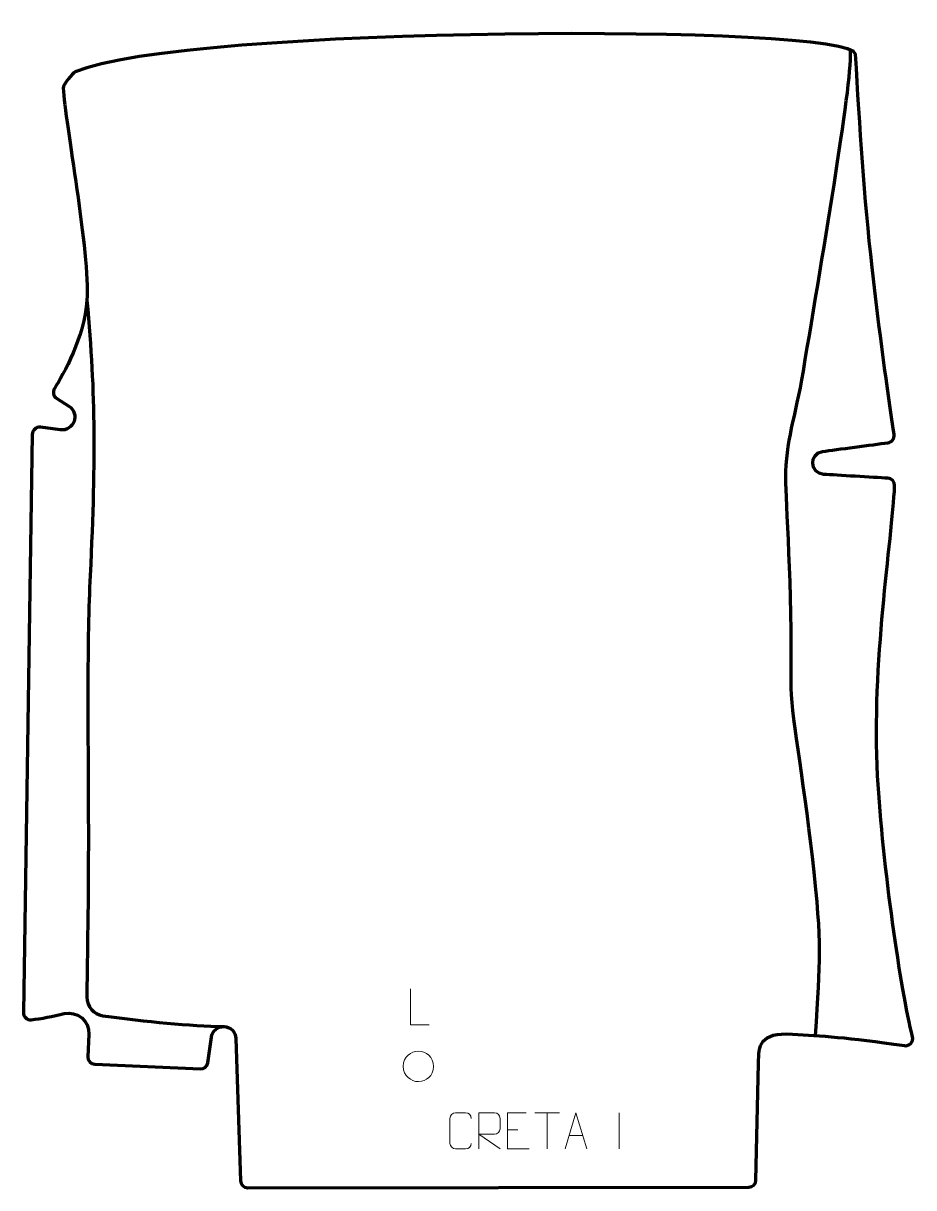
# Model space of a CAD drawing. Header units: millimetres. Extents: x -308 to 309, y -416 to 391.
import ezdxf

# ---------------------------------------------------------------- set-up
doc = ezdxf.new("R2010")
doc.units = ezdxf.units.MM
doc.header["$MEASUREMENT"] = 0
for name, color, linetype in [('layer 1', 7, 'Continuous'), ('layer 2', 7, 'Continuous'), ('layer 3', 7, 'Continuous')]:
    doc.layers.add(name, color=color, linetype=linetype)

msp = doc.modelspace()

# ---------------------------------------------------------------- linework, layer by layer
at = {"layer": 'layer 1', "color": 250, "lineweight": 9}
for points, knots in [([(-26.9555, -303.053), (-26.9555, -303.053), (-39.9046, -303.053), (-39.9046, -303.053), (-39.9046, -303.053), (-39.9046, -303.053), (-39.9046, -278.0994), (-39.9046, -278.0994)], [0, 0, 0, 0, 0.33333333, 0.33333333, 0.33333333, 0.33333333, 1, 1, 1, 1]), ([(-44.8942, -331.8485), (-44.8235, -325.2081), (-39.5495, -321.3621), (-34.3942, -321.4591), (-34.3942, -321.4591), (-29.2389, -321.3621), (-23.9649, -325.4255), (-23.8942, -332.0659), (-23.8942, -332.0659), (-24.2644, -338.3952), (-28.7063, -342.4259), (-34.3942, -342.4553), (-34.3942, -342.4553), (-39.5495, -342.5523), (-44.8235, -338.4889), (-44.8942, -331.8485)], [0, 0, 0, 0, 0.2, 0.2, 0.2, 0.2, 0.4, 0.4, 0.4, 0.4, 0.6, 0.6, 0.6, 0.6, 1, 1, 1, 1]), ([(2.2949, -385.2569), (2.1551, -387.5803), (0.4779, -389.0599), (-1.6698, -389.0707), (-1.6698, -389.0707), (-4.0017, -389.0703), (-6.3336, -389.0703), (-8.6651, -389.0707), (-8.6651, -389.0707), (-10.5901, -389.1761), (-12.5622, -387.2916), (-12.551, -385.2743), (-12.551, -385.2743), (-12.5506, -379.5042), (-12.5506, -373.7345), (-12.551, -367.9652), (-12.551, -367.9652), (-12.5468, -365.8271), (-10.8001, -364.1079), (-8.6477, -364.1214), (-8.6477, -364.1214), (-6.322, -364.1214), (-3.9959, -364.1214), (-1.6698, -364.1214), (-1.6698, -364.1214), (0.2768, -364.0859), (2.2682, -365.5774), (2.2949, -368.015)], [0, 0, 0, 0, 0.125, 0.125, 0.125, 0.125, 0.25, 0.25, 0.25, 0.25, 0.375, 0.375, 0.375, 0.375, 0.5, 0.5, 0.5, 0.5, 0.625, 0.625, 0.625, 0.625, 0.75, 0.75, 0.75, 0.75, 1, 1, 1, 1]), ([(7.5399, -389.0746), (7.5399, -389.0746), (7.5399, -364.1211), (7.5399, -364.1211), (7.5399, -364.1211), (11.1347, -364.1211), (14.7302, -364.1211), (18.3254, -364.1211), (18.3254, -364.1211), (20.6507, -364.1588), (22.208, -365.6488), (22.2039, -368.0152), (22.2039, -368.0152), (22.2035, -370.0507), (22.2035, -373.1101), (22.2039, -375.1461), (22.2039, -375.1461), (22.1974, -377.0216), (20.3851, -378.9634), (18.3756, -378.9825), (18.3756, -378.9825), (18.3756, -378.9825), (7.5399, -378.9825), (7.5399, -378.9825), (7.5399, -378.9825), (7.5399, -378.9825), (22.1946, -389.0746), (22.1946, -389.0746)], [0, 0, 0, 0, 0.125, 0.125, 0.125, 0.125, 0.25, 0.25, 0.25, 0.25, 0.375, 0.375, 0.375, 0.375, 0.5, 0.5, 0.5, 0.5, 0.625, 0.625, 0.625, 0.625, 0.75, 0.75, 0.75, 0.75, 1, 1, 1, 1]), ([(40.313, -364.1211), (40.313, -364.1211), (27.4391, -364.1211), (27.4391, -364.1211), (27.4391, -364.1211), (27.4391, -364.1211), (27.4391, -389.0747), (27.4391, -389.0747), (27.4391, -389.0747), (27.4391, -389.0747), (42.3049, -389.0747), (42.3049, -389.0747)], [0, 0, 0, 0, 0.25, 0.25, 0.25, 0.25, 0.5, 0.5, 0.5, 0.5, 1, 1, 1, 1]), ([(67.4015, -389.0746), (67.4015, -389.0746), (74.7725, -364.1211), (74.7725, -364.1211), (74.7725, -364.1211), (74.7725, -364.1211), (82.3424, -389.0746), (82.3424, -389.0746)], [0, 0, 0, 0, 0.33333333, 0.33333333, 0.33333333, 0.33333333, 1, 1, 1, 1])]:
    msp.add_open_spline(points, degree=3, knots=knots, dxfattribs=at)
for points in [[(46.3784, -364.1446), (46.3784, -364.1446), (63.3656, -364.1446), (63.3656, -364.1446)], [(54.8722, -389.0746), (54.8722, -389.0746), (54.8722, -364.1211), (54.8722, -364.1211)], [(104.872, -364.1108), (104.872, -364.1108), (104.872, -389.0849), (104.872, -389.0849)], [(27.4391, -376.0008), (27.4391, -376.0008), (34.6072, -376.0008), (34.6072, -376.0008)], [(70.1241, -379.8252), (70.1241, -379.8252), (79.6198, -379.8252), (79.6198, -379.8252)]]:
    msp.add_open_spline(points, degree=3, dxfattribs=at)
at = {"layer": 'layer 2', "color": 230, "lineweight": 200}
msp.add_open_spline([(-308.2334, -294.5056), (-308.2334, -294.5056), (-302.0887, 106.0675), (-302.0887, 106.0675), (-302.0887, 106.0675), (-302.0428, 109.0517), (-299.4097, 111.3317), (-296.4495, 110.95), (-296.4495, 110.95), (-296.4495, 110.95), (-282.7335, 109.1808), (-282.7335, 109.1808), (-282.7335, 109.1808), (-273.1997, 107.951), (-268.6369, 120.5191), (-276.7388, 125.6926), (-276.7388, 125.6926), (-276.7388, 125.6926), (-285.1059, 131.0354), (-285.1059, 131.0354), (-285.1059, 131.0354), (-287.4237, 132.5153), (-288.1127, 135.5869), (-286.6465, 137.9132), (-286.6465, 137.9132), (-280.4701, 147.7137), (-265.8267, 173.3959), (-264.124, 199.0181), (-264.124, 199.0181), (-262.0219, 230.6563), (-279.3398, 323.0022), (-280.6503, 346.064), (-280.6503, 346.064), (-280.7696, 348.1553), (-274.2771, 356.4505), (-272.3536, 357.281), (-272.3536, 357.281), (-198.1137, 389.3272), (267.3474, 390.9524), (268.6072, 369.4984), (268.6072, 369.4984), (271.6102, 318.3599), (274.6587, 270.4097), (280.097, 221.6605), (280.097, 221.6605), (284.8803, 178.7849), (290.7279, 137.0146), (295.29, 105.9123), (295.29, 105.9123), (295.6961, 103.1465), (293.7572, 100.5864), (290.9847, 100.228), (290.9847, 100.228), (280.286, 98.8451), (255.5101, 95.6274), (245.8041, 94.2407), (245.8041, 94.2407), (236.3596, 92.8917), (236.9364, 78.9756), (246.4568, 78.353), (246.4568, 78.353), (256.0502, 77.7257), (280.5492, 76.2716), (291.0264, 75.6528), (291.0264, 75.6528), (293.759, 75.4912), (295.8591, 73.1636), (295.7257, 70.4299), (295.7257, 70.4299), (293.8825, 32.6478), (279.6563, -53.4205), (283.9373, -130.5853), (283.9373, -130.5853), (287.4072, -193.1406), (300.0317, -279.0557), (308.0821, -311.3934), (308.0821, -311.3934), (308.9415, -314.8447), (306.0191, -318.0599), (302.5001, -317.5434), (302.5001, -317.5434), (262.3159, -311.6457), (244.9797, -310.8011), (224.8026, -309.5558), (224.8026, -309.5558), (202.1228, -308.156), (201.4325, -317.4143), (201.3884, -329.8794), (201.3884, -329.8794), (201.3884, -329.8794), (199.6001, -410.7285), (199.6001, -410.7285), (199.6001, -410.7285), (199.5402, -413.4438), (197.3233, -415.6152), (194.6073, -415.618), (194.6073, -415.618), (194.6073, -415.618), (-152.701, -416.0001), (-152.701, -416.0001), (-152.701, -416.0001), (-155.4016, -416.0025), (-157.6167, -413.8608), (-157.7038, -411.1617), (-157.7038, -411.1617), (-157.7038, -411.1617), (-160.8933, -312.5901), (-160.8933, -312.5901), (-160.8933, -312.5901), (-161.0368, -308.1514), (-164.5593, -304.5647), (-168.9948, -304.3407), (-168.9948, -304.3407), (-168.9948, -304.3407), (-168.9948, -304.3407), (-168.9948, -304.3407), (-168.9948, -304.3407), (-173.4091, -304.1181), (-177.2635, -307.3023), (-177.8777, -311.6795), (-177.8777, -311.6795), (-177.8777, -311.6795), (-180.3694, -329.4324), (-180.3694, -329.4324), (-180.3694, -329.4324), (-180.7278, -331.9851), (-182.968, -333.8473), (-185.5433, -333.7324), (-185.5433, -333.7324), (-185.5433, -333.7324), (-258.7238, -330.4748), (-258.7238, -330.4748), (-258.7238, -330.4748), (-261.4868, -330.3517), (-263.625, -328.0096), (-263.4962, -325.247), (-263.4962, -325.247), (-263.4962, -325.247), (-262.7691, -309.667), (-262.7691, -309.667), (-262.7691, -309.667), (-262.3363, -300.3949), (-270.8802, -293.2907), (-279.9233, -295.3819), (-279.9233, -295.3819), (-287.4703, -297.1275), (-296.0244, -298.8635), (-302.7212, -299.5567), (-302.7212, -299.5567), (-305.7008, -299.865), (-308.2792, -297.5007), (-308.2334, -294.5056)], degree=3, knots=[0, 0, 0, 0, 0.02564103, 0.02564103, 0.02564103, 0.02564103, 0.05128205, 0.05128205, 0.05128205, 0.05128205, 0.07692308, 0.07692308, 0.07692308, 0.07692308, 0.1025641, 0.1025641, 0.1025641, 0.1025641, 0.12820513, 0.12820513, 0.12820513, 0.12820513, 0.15384615, 0.15384615, 0.15384615, 0.15384615, 0.17948718, 0.17948718, 0.17948718, 0.17948718, 0.20512821, 0.20512821, 0.20512821, 0.20512821, 0.23076923, 0.23076923, 0.23076923, 0.23076923, 0.25641026, 0.25641026, 0.25641026, 0.25641026, 0.28205128, 0.28205128, 0.28205128, 0.28205128, 0.30769231, 0.30769231, 0.30769231, 0.30769231, 0.33333333, 0.33333333, 0.33333333, 0.33333333, 0.35897436, 0.35897436, 0.35897436, 0.35897436, 0.38461538, 0.38461538, 0.38461538, 0.38461538, 0.41025641, 0.41025641, 0.41025641, 0.41025641, 0.43589744, 0.43589744, 0.43589744, 0.43589744, 0.46153846, 0.46153846, 0.46153846, 0.46153846, 0.48717949, 0.48717949, 0.48717949, 0.48717949, 0.51282051, 0.51282051, 0.51282051, 0.51282051, 0.53846154, 0.53846154, 0.53846154, 0.53846154, 0.56410256, 0.56410256, 0.56410256, 0.56410256, 0.58974359, 0.58974359, 0.58974359, 0.58974359, 0.61538462, 0.61538462, 0.61538462, 0.61538462, 0.64102564, 0.64102564, 0.64102564, 0.64102564, 0.66666667, 0.66666667, 0.66666667, 0.66666667, 0.69230769, 0.69230769, 0.69230769, 0.69230769, 0.71794872, 0.71794872, 0.71794872, 0.71794872, 0.74358974, 0.74358974, 0.74358974, 0.74358974, 0.76923077, 0.76923077, 0.76923077, 0.76923077, 0.79487179, 0.79487179, 0.79487179, 0.79487179, 0.82051282, 0.82051282, 0.82051282, 0.82051282, 0.84615385, 0.84615385, 0.84615385, 0.84615385, 0.87179487, 0.87179487, 0.87179487, 0.87179487, 0.8974359, 0.8974359, 0.8974359, 0.8974359, 0.92307692, 0.92307692, 0.92307692, 0.92307692, 0.94871795, 0.94871795, 0.94871795, 0.94871795, 1, 1, 1, 1], dxfattribs=at)
at = {"layer": 'layer 3', "color": 142, "lineweight": 200}
for points in [[(240.9001, -310.576), (244.1361, -256.4884), (245.7296, -249.7147), (238.9563, -188.7551), (238.9563, -188.7551), (232.1829, -127.7951), (223.5639, -86.7575), (223.9156, -65.6635), (223.9156, -65.6635), (225.0113, 0.0001), (220.2301, 60.209), (220.2301, 75.7478), (220.2301, 75.7478), (220.2301, 101.3471), (227.0168, 117.5326), (232.438, 149.8382), (232.438, 149.8382), (246.734, 235.0231), (267.4018, 356.572), (264.9895, 372.5027)], [(-264.124, 199.0182), (-258.0859, 131.7823), (-258.0859, 88.7491), (-262.2694, 0), (-262.2694, 0), (-264.4105, -45.4187), (-263.131, -116.8721), (-263.1783, -178.3951), (-263.1783, -178.3951), (-263.2139, -224.4266), (-264.1026, -264.2834), (-264.2278, -283.8668), (-264.2278, -283.8668), (-264.2694, -290.3548), (-259.52, -295.8835), (-253.0991, -296.8127), (-253.0991, -296.8127), (-223.0936, -301.1551), (-192.9124, -303.6675), (-168.9947, -304.3406)]]:
    msp.add_open_spline(points, degree=3, knots=[0, 0, 0, 0, 0.16666667, 0.16666667, 0.16666667, 0.16666667, 0.33333333, 0.33333333, 0.33333333, 0.33333333, 0.5, 0.5, 0.5, 0.5, 0.66666667, 0.66666667, 0.66666667, 0.66666667, 1, 1, 1, 1], dxfattribs=at)

doc.saveas('drawing.dxf')
